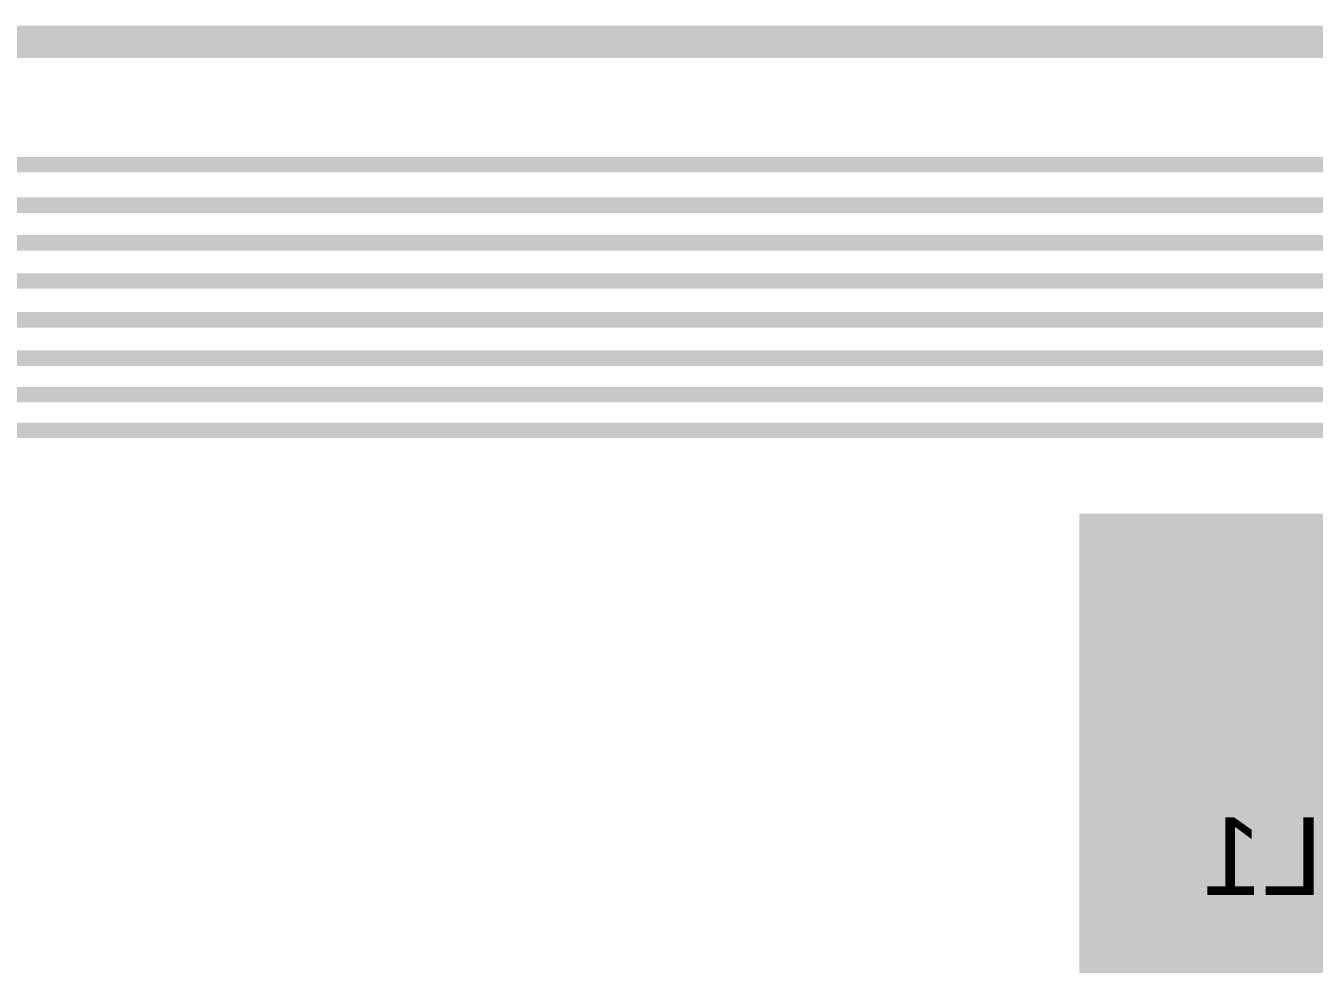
# Model space of a CAD drawing. Header units: inches. Extents: x -11 to 1110, y -7 to 455.
# Drawn here: x 589.11 to 614.42, y 31.02 to 49.47 of the extents above; entities that cross this region are included whole.
import ezdxf

# ---------------------------------------------------------------- set-up
doc = ezdxf.new("R2010")
doc.units = ezdxf.units.IN
for name, color, linetype in [('Bottom Layer', 5, 'Continuous'), ('Bottom Overlay', 54, 'Continuous'), ('Top Layer', 1, 'Continuous')]:
    doc.layers.add(name, color=color, linetype=linetype)
doc.styles.add('Arial', font='', dxfattribs={"height": 0.2})
doc.styles.get('Arial').set_extended_font_data('Arial')

msp = doc.modelspace()

# ---------------------------------------------------------------- hatches: boundary and pattern name
at = {"layer": 'Top Layer'}
msp.add_hatch(color=1, dxfattribs=at).paths.add_polyline_path([(669.493, 25.476), (609.803, 25.476), (609.803, 39.878), (669.493, 39.878)])

# ---------------------------------------------------------------- linework, layer by layer
at = {"layer": 'Bottom Layer'}
msp.add_lwpolyline([(557.657, 49.149, 0.635, 0.635, 0), (642.42, 49.149, 0.635, 0.635, 0)], format="xyseb", dxfattribs=at)
at = {"layer": 'Top Layer'}
for points in [[(197.719, 46.737, 0.305, 0.305, 0), (683.274, 46.737, 0.305, 0.305, 0)], [(197.336, 45.942, 0.305, 0.305, 0), (680.742, 45.942, 0.305, 0.305, 0)], [(196.944, 45.201, 0.305, 0.305, 0), (679.971, 45.201, 0.305, 0.305, 0)], [(196.333, 44.449, 0.305, 0.305, 0), (674.467, 44.449, 0.305, 0.305, 0)], [(195.936, 43.688, 0.305, 0.305, 0), (670.912, 43.688, 0.305, 0.305, 0)], [(195.574, 42.932, 0.305, 0.305, 0), (670.546, 42.932, 0.305, 0.305, 0)], [(185.649, 42.215, 0.305, 0.305, 0), (670.064, 42.215, 0.305, 0.305, 0)], [(183.125, 41.514, 0.305, 0.305, 0), (669.657, 41.514, 0.305, 0.305, 0)]]:
    msp.add_lwpolyline(points, format="xyseb", dxfattribs=at)

# ---------------------------------------------------------------- texts
at = {"layer": 'Bottom Overlay', "style": 'Arial', "text_generation_flag": 2}
msp.add_text('L1', height=1.524, dxfattribs=at).set_placement((614.578, 32.385))

doc.saveas('drawing.dxf')
